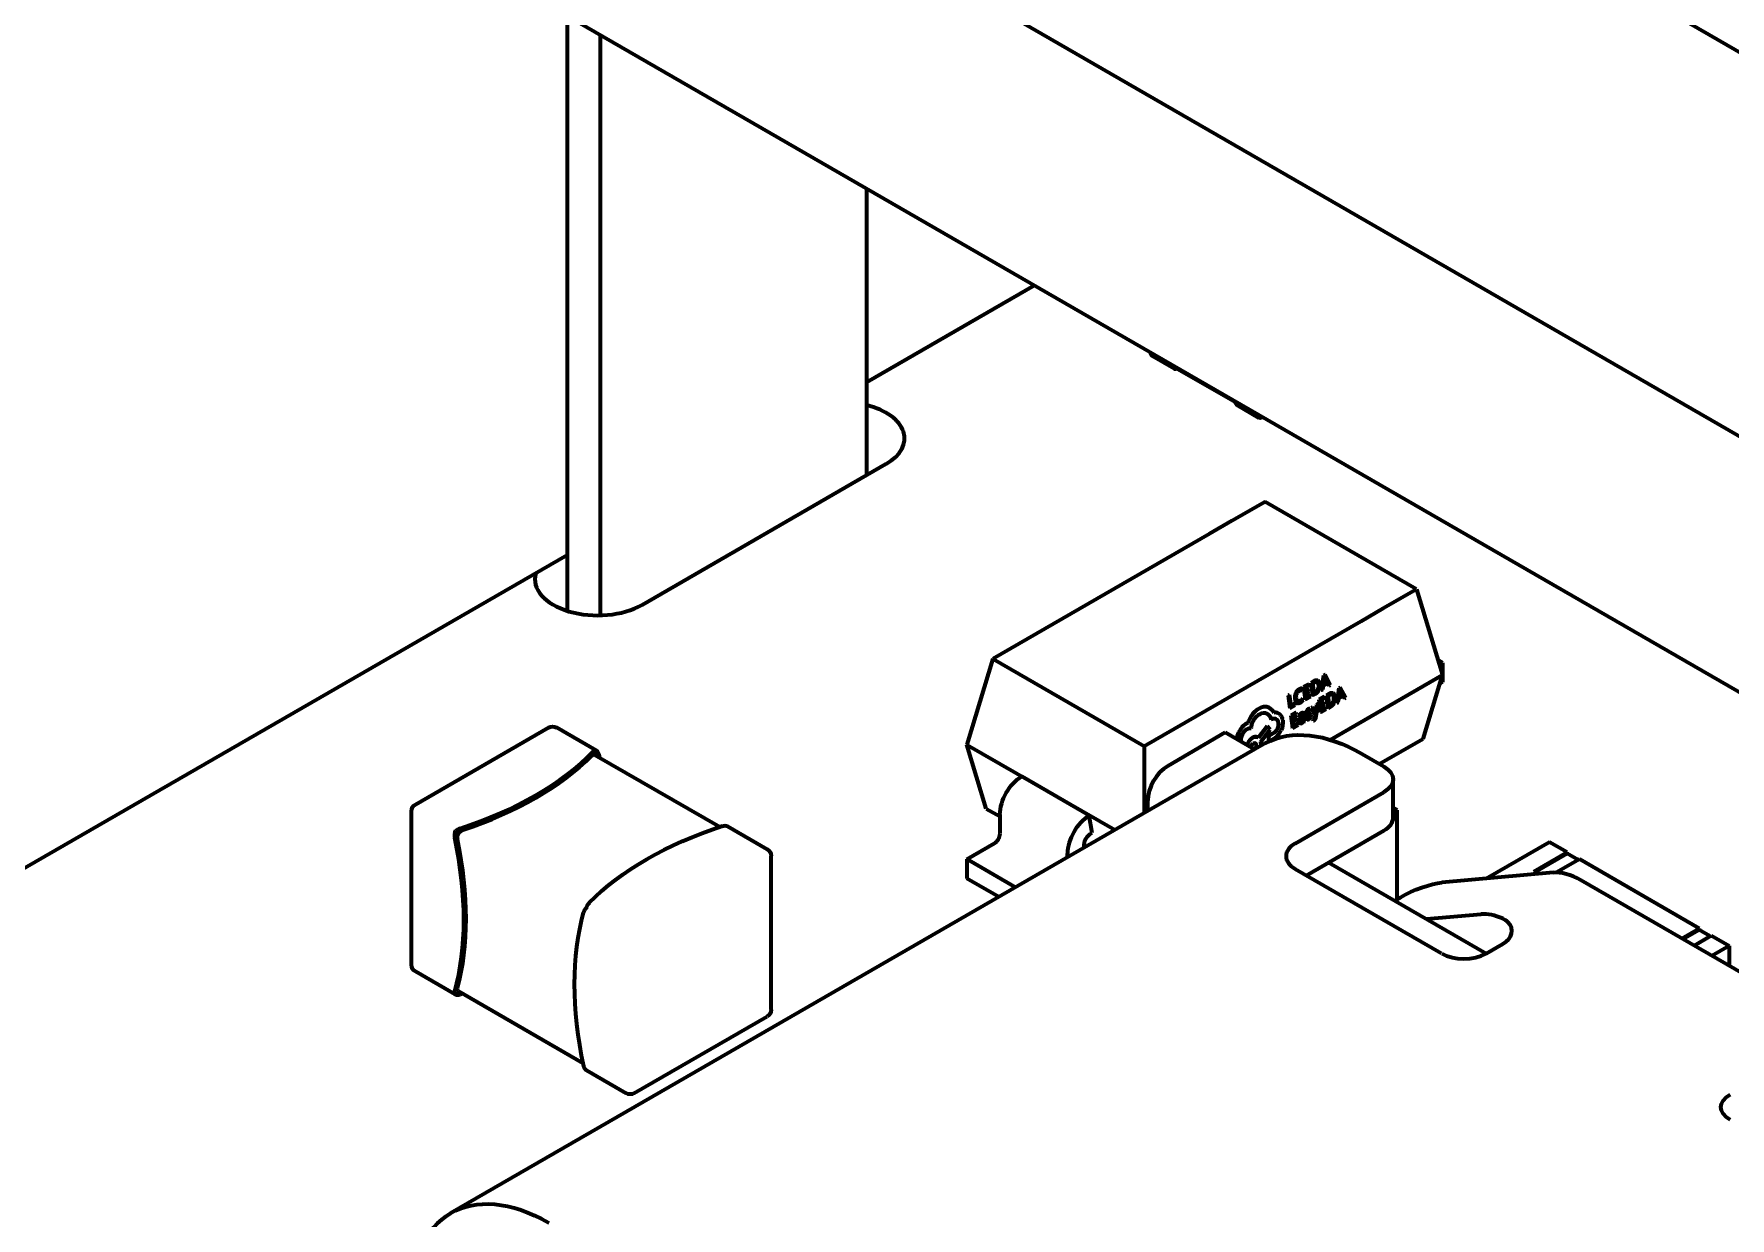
# Model space of a CAD drawing. Header units: millimetres. Extents: x 0 to 1189, y 0 to 841.
# Drawn here: x 621.76 to 632.57, y 234.41 to 241.97 of the extents above; entities that cross this region are included whole.
import ezdxf

# ---------------------------------------------------------------- set-up
doc = ezdxf.new("R2010")
doc.units = ezdxf.units.MM
doc.header["$LTSCALE"] = 0.75
doc.layers.add('Visible', color=7, linetype='Continuous', lineweight=70)

msp = doc.modelspace()

# ---------------------------------------------------------------- linework, layer by layer
at = {"layer": 'Visible', "extrusion": (0, 0.816497, 0.57735)}
for p, q in [((595.855, 260.63), (645.353, 232.052)), ((645.353, 230.419), (595.855, 258.997)), ((637.751, 238.891), (629.973, 243.381)), ((625.155, 242.08), (625.155, 238.285)), ((625.367, 241.958), (625.367, 238.256)), ((627.064, 240.978), (627.064, 239.15)), ((628.135, 240.36), (627.064, 239.742)), ((628.876, 239.927), (628.876, 239.932)), ((629.028, 239.828), (628.886, 239.909)), ((629.025, 239.83), (629.026, 239.829)), ((629.031, 239.832), (629.026, 239.829)), ((629.028, 239.828), (629.031, 239.832)), ((629.031, 239.826), (629.03, 239.827)), ((629.031, 239.832), (629.034, 239.836)), ((629.031, 239.832), (629.031, 239.826)), ((629.034, 239.836), (629.416, 239.615)), ((629.421, 239.601), (629.422, 239.601)), ((629.424, 239.599), (629.565, 239.517)), ((629.585, 239.517), (629.59, 239.52)), ((625.633, 238.324), (627.188, 239.222)), ((629.605, 238.98), (629.393, 238.858)), ((630.569, 238.423), (629.605, 238.98)), ((629.393, 238.858), (629.251, 238.776)), ((629.251, 238.776), (627.87, 237.978)), ((625.155, 238.64), (618.261, 234.66)), ((630.357, 238.301), (630.569, 238.423)), ((630.569, 238.423), (630.736, 237.876)), ((630.216, 238.219), (630.357, 238.301)), ((628.834, 237.422), (630.216, 238.219)), ((627.87, 237.978), (627.703, 237.431)), ((627.87, 237.978), (628.834, 237.422)), ((629.977, 237.872), (629.963, 237.778)), ((629.978, 237.872), (629.964, 237.778)), ((629.986, 237.877), (629.977, 237.872)), ((629.978, 237.872), (629.977, 237.872)), ((629.987, 237.877), (629.978, 237.872)), ((629.987, 237.877), (629.986, 237.877)), ((630.022, 237.811), (629.987, 237.877)), ((630.019, 237.462), (630.736, 237.876)), ((630.612, 237.468), (630.736, 237.876)), ((630.736, 237.954), (630.708, 237.971)), ((630.736, 237.954), (630.716, 237.942)), ((630.736, 237.954), (630.736, 237.831)), ((629.838, 237.79), (629.837, 237.79)), ((629.839, 237.779), (629.838, 237.79)), ((629.883, 237.818), (629.85, 237.8)), ((629.884, 237.818), (629.85, 237.799)), ((629.85, 237.8), (629.86, 237.72)), ((629.85, 237.799), (629.85, 237.8)), ((629.85, 237.799), (629.861, 237.72)), ((629.86, 237.795), (629.885, 237.809)), ((629.863, 237.769), (629.86, 237.795)), ((629.886, 237.783), (629.863, 237.77)), ((629.886, 237.782), (629.863, 237.769)), ((629.865, 237.76), (629.888, 237.773)), ((629.868, 237.733), (629.865, 237.76)), ((629.884, 237.818), (629.883, 237.818)), ((629.885, 237.809), (629.884, 237.818)), ((629.886, 237.782), (629.886, 237.783)), ((629.888, 237.773), (629.886, 237.782)), ((629.915, 237.837), (629.897, 237.826)), ((629.916, 237.836), (629.897, 237.826)), ((629.897, 237.826), (629.907, 237.746)), ((629.897, 237.826), (629.908, 237.746)), ((629.897, 237.826), (629.897, 237.826)), ((629.916, 237.827), (629.907, 237.821)), ((629.907, 237.821), (629.915, 237.76)), ((629.915, 237.761), (629.924, 237.766)), ((629.915, 237.76), (629.924, 237.765)), ((629.936, 237.83), (629.935, 237.83)), ((629.964, 237.778), (629.963, 237.778)), ((629.964, 237.778), (629.973, 237.783)), ((629.973, 237.783), (629.976, 237.808)), ((629.976, 237.808), (630.003, 237.824)), ((629.983, 237.858), (629.978, 237.819)), ((629.978, 237.82), (629.999, 237.832)), ((629.978, 237.819), (629.999, 237.831)), ((629.983, 237.864), (629.983, 237.864)), ((629.999, 237.831), (629.985, 237.859)), ((629.999, 237.832), (629.985, 237.859)), ((629.999, 237.831), (629.999, 237.832)), ((630.003, 237.824), (630.013, 237.806)), ((630.003, 237.823), (630.012, 237.806)), ((630.013, 237.806), (630.012, 237.806)), ((630.013, 237.806), (630.022, 237.811)), ((630.075, 237.791), (630.061, 237.697)), ((630.075, 237.791), (630.062, 237.697)), ((630.084, 237.796), (630.075, 237.791)), ((630.084, 237.796), (630.075, 237.791)), ((630.075, 237.791), (630.075, 237.791)), ((630.081, 237.777), (630.075, 237.738)), ((630.081, 237.783), (630.081, 237.783)), ((630.096, 237.751), (630.082, 237.778)), ((630.097, 237.75), (630.083, 237.778)), ((630.12, 237.73), (630.084, 237.796)), ((630.084, 237.796), (630.084, 237.796)), ((630.736, 237.831), (630.72, 237.822)), ((629.627, 237.668), (629.627, 237.668)), ((629.76, 237.749), (629.752, 237.744)), ((629.752, 237.744), (629.763, 237.664)), ((629.753, 237.744), (629.752, 237.744)), ((629.761, 237.749), (629.753, 237.744)), ((629.753, 237.744), (629.763, 237.664)), ((629.761, 237.749), (629.76, 237.749)), ((629.771, 237.678), (629.761, 237.749)), ((629.763, 237.664), (629.797, 237.683)), ((629.763, 237.664), (629.763, 237.664)), ((629.795, 237.693), (629.77, 237.678)), ((629.796, 237.692), (629.771, 237.678)), ((629.796, 237.692), (629.795, 237.693)), ((629.797, 237.683), (629.796, 237.692)), ((629.81, 237.697), (629.81, 237.698)), ((629.846, 237.725), (629.846, 237.726)), ((629.848, 237.716), (629.846, 237.725)), ((629.861, 237.72), (629.86, 237.72)), ((629.861, 237.72), (629.896, 237.739)), ((629.894, 237.749), (629.868, 237.734)), ((629.895, 237.748), (629.868, 237.733)), ((629.892, 237.661), (629.891, 237.661)), ((629.893, 237.651), (629.892, 237.661)), ((629.895, 237.748), (629.894, 237.749)), ((629.896, 237.739), (629.895, 237.748)), ((629.907, 237.671), (629.898, 237.666)), ((629.907, 237.671), (629.898, 237.666)), ((629.898, 237.666), (629.923, 237.619)), ((629.898, 237.666), (629.898, 237.666)), ((629.898, 237.666), (629.924, 237.619)), ((629.908, 237.746), (629.907, 237.746)), ((629.907, 237.671), (629.907, 237.671)), ((629.925, 237.635), (629.907, 237.671)), ((629.908, 237.746), (629.926, 237.756)), ((629.933, 237.686), (629.927, 237.636)), ((629.934, 237.686), (629.927, 237.636)), ((629.93, 237.613), (629.942, 237.691)), ((629.942, 237.691), (629.933, 237.686)), ((629.934, 237.686), (629.933, 237.686)), ((629.942, 237.691), (629.934, 237.686)), ((629.942, 237.691), (629.942, 237.691)), ((629.981, 237.738), (629.947, 237.719)), ((629.947, 237.719), (629.958, 237.639)), ((629.948, 237.719), (629.947, 237.719)), ((629.981, 237.737), (629.948, 237.719)), ((629.948, 237.719), (629.959, 237.639)), ((629.958, 237.714), (629.982, 237.728)), ((629.961, 237.688), (629.958, 237.714)), ((629.959, 237.639), (629.993, 237.658)), ((629.983, 237.702), (629.961, 237.689)), ((629.984, 237.702), (629.961, 237.688)), ((629.962, 237.679), (629.985, 237.692)), ((629.966, 237.652), (629.962, 237.679)), ((629.991, 237.668), (629.966, 237.653)), ((629.992, 237.667), (629.966, 237.652)), ((629.981, 237.737), (629.981, 237.738)), ((629.982, 237.728), (629.981, 237.737)), ((629.984, 237.702), (629.983, 237.702)), ((629.985, 237.692), (629.984, 237.702)), ((629.992, 237.667), (629.991, 237.668)), ((629.993, 237.658), (629.992, 237.667)), ((630.013, 237.756), (629.994, 237.745)), ((629.994, 237.745), (630.005, 237.666)), ((629.995, 237.745), (629.994, 237.745)), ((630.013, 237.756), (629.995, 237.745)), ((629.995, 237.745), (630.006, 237.665)), ((630.014, 237.746), (630.004, 237.741)), ((630.004, 237.741), (630.013, 237.679)), ((630.006, 237.665), (630.005, 237.666)), ((630.006, 237.665), (630.023, 237.675)), ((630.013, 237.68), (630.021, 237.685)), ((630.013, 237.679), (630.022, 237.684)), ((630.034, 237.749), (630.033, 237.749)), ((630.062, 237.697), (630.061, 237.697)), ((630.062, 237.697), (630.071, 237.702)), ((630.071, 237.702), (630.074, 237.728)), ((630.074, 237.728), (630.101, 237.743)), ((630.075, 237.738), (630.097, 237.75)), ((630.076, 237.739), (630.096, 237.751)), ((630.097, 237.75), (630.096, 237.751)), ((630.1, 237.743), (630.11, 237.725)), ((630.101, 237.743), (630.11, 237.725)), ((630.11, 237.725), (630.12, 237.73)), ((630.11, 237.725), (630.11, 237.725)), ((629.496, 237.57), (629.495, 237.571)), ((629.617, 237.549), (629.561, 237.475)), ((629.618, 237.549), (629.562, 237.475)), ((629.618, 237.549), (629.617, 237.549)), ((629.636, 237.527), (629.618, 237.549)), ((629.643, 237.592), (629.647, 237.594)), ((629.643, 237.592), (629.643, 237.592)), ((629.684, 237.634), (629.685, 237.633)), ((629.802, 237.636), (629.769, 237.618)), ((629.769, 237.618), (629.78, 237.538)), ((629.77, 237.617), (629.769, 237.618)), ((629.803, 237.636), (629.77, 237.617)), ((629.77, 237.617), (629.78, 237.537)), ((629.779, 237.613), (629.804, 237.627)), ((629.783, 237.587), (629.779, 237.613)), ((629.78, 237.537), (629.815, 237.557)), ((629.805, 237.601), (629.783, 237.588)), ((629.806, 237.6), (629.783, 237.587)), ((629.784, 237.578), (629.807, 237.591)), ((629.788, 237.551), (629.784, 237.578)), ((629.813, 237.566), (629.787, 237.552)), ((629.814, 237.566), (629.788, 237.551)), ((629.803, 237.636), (629.802, 237.636)), ((629.804, 237.627), (629.803, 237.636)), ((629.806, 237.6), (629.805, 237.601)), ((629.807, 237.591), (629.806, 237.6)), ((629.814, 237.566), (629.813, 237.566)), ((629.815, 237.557), (629.814, 237.566)), ((629.819, 237.617), (629.821, 237.608)), ((629.82, 237.617), (629.819, 237.617)), ((629.82, 237.617), (629.821, 237.607)), ((629.821, 237.607), (629.821, 237.608)), ((629.826, 237.567), (629.826, 237.567)), ((629.846, 237.614), (629.833, 237.604)), ((629.847, 237.614), (629.834, 237.604)), ((629.848, 237.606), (629.837, 237.599)), ((629.846, 237.634), (629.847, 237.634)), ((629.847, 237.614), (629.846, 237.614)), ((629.848, 237.601), (629.847, 237.606)), ((629.849, 237.601), (629.848, 237.606)), ((629.85, 237.587), (629.851, 237.587)), ((629.85, 237.586), (629.851, 237.578)), ((629.851, 237.587), (629.852, 237.578)), ((629.852, 237.578), (629.851, 237.578)), ((629.852, 237.578), (629.86, 237.582)), ((629.86, 237.582), (629.855, 237.619)), ((629.868, 237.601), (629.87, 237.591)), ((629.869, 237.601), (629.868, 237.601)), ((629.869, 237.601), (629.87, 237.591)), ((629.871, 237.621), (629.87, 237.622)), ((629.87, 237.591), (629.87, 237.591)), ((629.893, 237.631), (629.894, 237.631)), ((629.909, 237.593), (629.91, 237.584)), ((629.91, 237.592), (629.909, 237.593)), ((629.91, 237.592), (629.911, 237.584)), ((629.911, 237.584), (629.91, 237.584)), ((629.923, 237.619), (629.921, 237.607)), ((629.924, 237.619), (629.922, 237.607)), ((629.924, 237.619), (629.923, 237.619)), ((629.927, 237.631), (629.925, 237.635)), ((629.927, 237.636), (629.927, 237.636)), ((629.927, 237.631), (629.927, 237.631)), ((629.927, 237.631), (629.927, 237.631)), ((629.959, 237.639), (629.958, 237.639)), ((624.189, 237.05), (625.037, 237.54)), ((629.595, 237.434), (624.413, 234.442)), ((625.34, 237.394), (625.087, 237.54)), ((629.351, 237.508), (628.984, 237.295)), ((629.537, 237.401), (629.351, 237.508)), ((629.554, 237.479), (629.555, 237.478)), ((629.577, 237.449), (629.636, 237.527)), ((629.578, 237.443), (629.577, 237.449)), ((629.634, 237.458), (629.633, 237.458)), ((629.661, 237.507), (629.64, 237.496)), ((629.662, 237.507), (629.641, 237.495)), ((629.642, 237.459), (629.669, 237.474)), ((629.662, 237.507), (629.661, 237.507)), ((629.78, 237.537), (629.78, 237.538)), ((630.334, 237.308), (630.612, 237.468)), ((625.33, 237.367), (626.128, 236.907)), ((625.338, 237.395), (625.335, 237.396)), ((625.338, 237.387), (625.338, 237.395)), ((625.34, 237.394), (625.338, 237.387)), ((625.338, 237.387), (625.345, 237.391)), ((625.343, 237.392), (625.345, 237.391)), ((627.703, 237.431), (628.646, 236.887)), ((627.827, 237.023), (627.703, 237.431)), ((628.834, 237.422), (628.834, 236.995)), ((630.221, 237.373), (630.362, 237.291)), ((628.484, 236.98), (628.053, 237.229)), ((629.797, 236.801), (630.362, 237.128)), ((630.421, 236.965), (630.421, 237.21)), ((624.164, 236.027), (624.164, 237.007)), ((627.827, 237.023), (627.915, 236.973)), ((628.856, 237.075), (628.856, 237.008)), ((630.447, 237.014), (630.421, 237.029)), ((630.421, 236.998), (630.447, 237.014)), ((630.447, 236.446), (630.447, 237.014)), ((626.175, 236.912), (626.173, 236.913)), ((626.178, 236.911), (626.431, 236.764)), ((627.915, 236.864), (627.915, 236.986)), ((628.503, 236.869), (628.484, 236.98)), ((624.44, 236.868), (624.437, 236.87)), ((624.447, 236.872), (624.44, 236.868)), ((624.442, 236.875), (624.447, 236.872)), ((624.445, 236.882), (624.447, 236.881)), ((624.447, 236.872), (624.447, 236.881)), ((624.46, 236.865), (624.447, 236.872)), ((627.703, 236.701), (627.88, 236.803)), ((628.452, 236.774), (628.452, 236.799)), ((628.488, 236.86), (628.503, 236.869)), ((629.867, 236.597), (630.362, 236.883)), ((631.417, 236.81), (631.012, 236.576)), ((631.53, 236.745), (631.417, 236.81)), ((626.456, 235.741), (626.456, 236.721)), ((628.014, 236.521), (627.703, 236.701)), ((627.703, 236.701), (627.703, 236.578)), ((628.346, 236.713), (628.346, 236.737)), ((630.009, 236.679), (631.013, 236.099)), ((631.318, 236.622), (631.53, 236.745)), ((631.325, 236.618), (631.53, 236.736)), ((631.608, 236.7), (631.461, 236.615)), ((631.53, 236.736), (631.53, 236.745)), ((631.6, 236.696), (631.53, 236.736)), ((632.371, 236.259), (631.608, 236.7)), ((627.908, 236.46), (627.703, 236.578)), ((630.73, 236.099), (629.797, 236.638)), ((631.44, 236.615), (630.732, 236.551)), ((631.345, 236.606), (631.318, 236.622)), ((633.379, 235.549), (631.617, 236.567)), ((625.278, 236.388), (625.275, 236.386)), ((625.277, 236.385), (625.275, 236.386)), ((625.282, 236.398), (625.284, 236.397)), ((625.282, 236.395), (625.282, 236.398)), ((630.429, 236.436), (630.469, 236.459)), ((630.98, 236.349), (630.634, 236.318)), ((632.261, 236.195), (632.371, 236.259)), ((632.268, 236.191), (632.371, 236.251)), ((632.371, 236.259), (632.371, 236.251)), ((632.442, 236.21), (632.371, 236.251)), ((631.013, 236.099), (631.119, 236.16)), ((632.339, 236.15), (632.449, 236.214)), ((632.449, 236.214), (632.562, 236.149)), ((632.562, 236.149), (632.452, 236.085)), ((632.562, 236.149), (632.562, 236.021)), ((624.442, 235.838), (624.189, 235.984)), ((624.437, 235.841), (624.44, 235.84)), ((624.447, 235.844), (624.44, 235.84)), ((624.442, 235.838), (624.447, 235.844)), ((624.447, 235.836), (624.445, 235.837)), ((624.447, 235.844), (624.447, 235.836)), ((624.46, 235.86), (625.258, 235.399)), ((625.582, 235.208), (626.431, 235.698)), ((625.275, 235.357), (625.277, 235.356)), ((625.279, 235.354), (625.532, 235.208))]:
    msp.add_line(p, q, dxfattribs=at)
at = {"layer": 'Visible', "extrusion": (-2e-16, 0, -1)}
for centre, radius, start, end in [((-628.896, 239.927), 0.02, 300, 0), ((-625.062, 237.497), 0.05, 60, 120), ((-625.557, 235.251), 0.05, 240, 300)]:
    msp.add_arc(centre, radius, start, end, dxfattribs=at)
at = {"layer": 'Visible', "extrusion": (-2e-16, 1e-16, -1)}
msp.add_arc((-629.575, 239.535), 0.02, 240, 300, dxfattribs=at)
at = {"layer": 'Visible'}
for centre, radius, start, end in [((629.669, 237.593), 0.0431, 69.5915, 99.7812), ((624.497, 236.83), 0.0716, 108.8342, 134.7558), ((624.509, 236.85), 0.0715, 165.2394, 191.1707), ((624.527, 236.839), 0.0718, 159.2136, 190.7131), ((624.516, 236.819), 0.0718, 109.2869, 140.7864)]:
    msp.add_arc(centre, radius, start, end, dxfattribs=at)
at = {"layer": 'Visible', "extrusion": (-1e-16, 2e-16, -1)}
for centre, radius, start, end in [((-629.595, 237.573), 0.123, 173.5572, 203.8072), ((-626.406, 236.721), 0.05, 120, 180)]:
    msp.add_arc(centre, radius, start, end, dxfattribs=at)
at = {"layer": 'Visible', "extrusion": (-1e-16, 1e-16, -1)}
for centre, start, end in [((-624.214, 237.007), 0, 60), ((-626.406, 235.741), 180, 240)]:
    msp.add_arc(centre, 0.05, start, end, dxfattribs=at)
at = {"layer": 'Visible', "extrusion": (-1e-16, 0, -1)}
msp.add_arc((-624.214, 236.027), 0.05, 300, 0, dxfattribs=at)
at = {"layer": 'Visible', "extrusion": (-2e-16, 0, -1)}
msp.add_ellipse((629.04, 239.844), major_axis=(0.0125, 0.0157), ratio=0.42215, start_param=3.339762, end_param=3.864823, dxfattribs=at)
at = {"layer": 'Visible', "extrusion": (-3e-16, 0, -1)}
msp.add_ellipse((629.039, 239.843), major_axis=(0.0141, 0.0136), ratio=0.708916, start_param=2.941278, end_param=3.208157, dxfattribs=at)
at = {"layer": 'Visible'}
for centre, major_axis, ratio, start_param, end_param in [((628.338, 240.421), (-0.5, 0.866), 0.57735, 3.694913, 3.707722), ((628.345, 240.425), (-0.5, 0.866), 0.57735, 3.677077, 3.684625), ((628.345, 240.425), (-0.5, 0.866), 0.57735, 3.694913, 3.697465), ((626.906, 239.385), (-0.4, 0), 0.57735, 2.356194, 4.303744), ((625.35, 238.487), (-0.4, 0), 0.57735, -0.163247, 2.356194), ((629.512, 237.193), (0.332, 0.596), 0.12621, 0.074779, 0.204867), ((629.512, 237.193), (0.332, 0.596), 0.12621, 0.074779, 0.204867), ((627.521, 230.893), (2.414, 6.937), 0.044256, -0.00339, 0.050474), ((627.498, 239.733), (-2.439, 1.957), 0.114718, 3.096045, 3.169261), ((627.498, 239.733), (-2.439, 1.957), 0.114718, 3.096045, 3.169261), ((625.5, 242.738), (-4.436, 4.975), 0.091162, 3.122004, 3.178684), ((628.831, 235.728), (1.106, 2.102), 0.070742, -0.099286, 0.005158), ((628.831, 235.727), (1.106, 2.102), 0.070742, -0.099286, 0.005158), ((627.59, 238.647), (-2.354, 0.859), 0.131611, 3.129298, 3.210559), ((627.59, 238.648), (-2.354, 0.859), 0.131611, 3.129298, 3.210559), ((621.967, 239.153), (-7.988, 1.355), 0.085244, 3.116344, 3.168087), ((629.604, 237.472), (0.008, 0.201), 0.6401, 0.379622, 0.859604), ((629.605, 237.472), (0.008, 0.201), 0.6401, 0.379622, 0.859604), ((629.584, 237.538), (0.037, 0.132), 0.681641, -0.05886, 0.606326), ((629.585, 237.538), (0.037, 0.132), 0.681641, -0.096443, 0.606326), ((629.578, 237.567), (0.0569, 0.0969), 0.764589, -0.449469, 0.055594), ((632.262, 241.675), (2.455, 3.976), 0.064014, 3.06364, 3.140687), ((632.262, 241.675), (2.455, 3.976), 0.064014, 3.06364, 3.140687), ((627.618, 230.813), (2.414, 6.937), 0.044256, -0.00339, 0.050474), ((627.595, 239.652), (-2.439, 1.957), 0.114718, 3.096045, 3.169261), ((627.596, 239.652), (-2.439, 1.957), 0.114718, 3.096045, 3.169261), ((625.597, 242.657), (-4.436, 4.975), 0.091162, 3.122004, 3.178684), ((628.928, 235.647), (1.106, 2.102), 0.070742, -0.099286, 0.005158), ((628.929, 235.647), (1.106, 2.102), 0.070742, -0.099286, 0.005158), ((627.687, 238.567), (-2.354, 0.859), 0.131611, 3.129298, 3.210559), ((627.688, 238.566), (-2.354, 0.859), 0.131611, 3.129298, 3.210559), ((622.064, 239.073), (-7.988, 1.355), 0.085244, 3.116344, 3.168087), ((629.502, 237.462), (0.03, 0.111), 0.679601, 0.593446, 1.328037), ((629.503, 237.462), (0.03, 0.111), 0.679601, 0.593446, 1.328037), ((630.711, 240.096), (0.884, 2.529), 0.05465, 3.135065, 3.204055), ((630.71, 240.096), (0.884, 2.529), 0.05465, 3.135065, 3.142957), ((630.008, 237.525), (-0.178, 0.064), 0.268912, -0.025562, 0.138612), ((629.971, 237.977), (0.139, 0.4), 0.105613, 3.130416, 3.147053), ((629.971, 237.976), (0.139, 0.4), 0.105613, 3.130416, 3.261389), ((629.971, 237.977), (0.139, 0.4), 0.105613, 3.147427, 3.261389), ((629.639, 237.871), (-0.2, 0.293), 0.218639, 3.123329, 3.280497), ((629.007, 238.648), (-0.834, 1.078), 0.130988, 3.122893, 3.24169), ((629.64, 237.871), (-0.2, 0.293), 0.218639, 3.123329, 3.280497), ((630.053, 237.886), (0.185, 0.263), 0.153238, 2.976801, 3.125553), ((630.054, 237.886), (0.185, 0.263), 0.153238, 2.976801, 3.125553), ((630.12, 237.759), (0.253, 0.135), 0.116055, 3.184944, 3.243593), ((630.121, 237.759), (0.253, 0.135), 0.116055, 3.184944, 3.392878), ((630.496, 239.758), (0.629, 2.167), 0.080108, 3.160729, 3.223733), ((629.429, 237.948), (-0.465, 0.344), 0.237924, 3.036418, 3.1628), ((629.766, 237.551), (0.131, 0.078), 0.172644, 0.138071, 0.35563), ((629.766, 237.551), (0.131, 0.078), 0.172644, 0.078073, 0.35563), ((629.272, 236.773), (0.624, 0.856), 0.083818, -0.08746, 0.00109), ((629.356, 237.657), (-0.543, 0.039), 0.197582, 3.038732, 3.182814), ((629.928, 237.611), (0.0208, 0.0266), 0.313743, 3.484524, 3.793135), ((629.495, 237.473), (0.0345, 0.0971), 0.667614, 1.434702, 1.870772), ((629.496, 237.473), (0.0345, 0.0971), 0.667614, 1.434702, 1.872091), ((629.53, 237.417), (0.0243, 0.0617), 0.648765, 0.01148, 0.678112), ((629.531, 237.416), (0.0243, 0.0617), 0.648765, -0.169696, 0.678112), ((629.646, 237.565), (0.023, 0.101), 0.687498, 3.779095, 4.450365), ((623.374, 238.022), (-2.237, 0), 0.57735, 2.084659, 2.62773), ((623.374, 238.006), (-2.237, 0), 0.57735, 2.093927, 2.618462), ((623.374, 238.006), (-2.237, 0), 0.57735, 2.641679, 2.646341), ((628.984, 237.148), (0.09, 0.156), 0.57735, 0.785398, 2.356194), ((630.221, 236.965), (0.2, 0), 0.57735, -0.785398, 0), ((623.374, 238.006), (-2.237, 0), 0.57735, 2.066049, 2.070711), ((622.915, 237.226), (-1.119, 1.937), 0.57735, 3.655455, 4.198527), ((622.929, 237.234), (-1.119, 1.937), 0.57735, 4.212475, 4.217137), ((622.929, 237.234), (-1.119, 1.937), 0.57735, 3.664723, 4.189258), ((627.88, 236.843), (0.025, 0.0433), 0.57735, 3.926991, 5.497787), ((629.938, 236.72), (0.2, 0), 0.57735, 2.356194, 3.926991), ((631.617, 236.159), (-0.25, 0.433), 0.57735, -0.785398, -0.261799), ((631.157, 235.894), (-0.25, 0.433), 0.57735, -0.678012, -0.261799), ((630.978, 236.242), (-0.2, 0), 0.57735, 2.356194, 3.655727), ((630.872, 236.181), (0.2, 0), 0.57735, 3.926991, 5.497787), ((622.929, 237.234), (-1.119, 1.937), 0.57735, 3.636845, 3.641507), ((623.374, 237.492), (1.582, 2.74), 0.577356, 4.4269, 4.433716)]:
    msp.add_ellipse(centre, major_axis=major_axis, ratio=ratio, start_param=start_param, end_param=end_param, dxfattribs=at)
at = {"layer": 'Visible', "extrusion": (-1e-16, -2e-16, -1)}
for centre, major_axis, ratio, start_param, end_param in [((629.04, 239.843), (0.0125, 0.015), 0.429031, 2.801042, 3.067424), ((630.221, 236.352), (-0.625, 1.083), 0.57735, 0.018404, 0.785398)]:
    msp.add_ellipse(centre, major_axis=major_axis, ratio=ratio, start_param=start_param, end_param=end_param, dxfattribs=at)
at = {"layer": 'Visible', "extrusion": (-2e-16, -1e-16, -1)}
for centre, major_axis, ratio, start_param, end_param in [((629.04, 239.844), (0.0142, 0.0144), 0.702703, 2.173684, 2.69873), ((630.105, 239.4), (-0.5, 0.866), 0.57735, -1.017476, -1.004667), ((629.431, 239.617), (0.0067, 0.0183), 0.429783, 3.215991, 3.48287), ((630.567, 240.595), (0.751, 2.886), 0.065968, 3.077605, 3.146551), ((629.924, 237.64), (0.0505, 0.0032), 0.422732, 3.111877, 3.43528), ((630.351, 237.789), (0.476, 0.156), 0.045428, 2.956902, 3.09315), ((625.323, 237.349), (0.0086, 0.0485), 0.722705, 0.11131, 0.256371), ((630.221, 237.21), (0.2, 0), 0.57735, -0.785398, 0.785398), ((626.785, 234.991), (-1.119, 1.937), 0.57735, -1.056934, -0.513862), ((625.296, 236.382), (0.0158, 0.0472), 0.391895, 4.64769, 4.792751), ((624.472, 235.875), (0.0376, 0.0316), 0.723346, 2.884694, 3.029889), ((632.71, 235.119), (-0.2, 0), 0.57735, -0.785398, 0.785398)]:
    msp.add_ellipse(centre, major_axis=major_axis, ratio=ratio, start_param=start_param, end_param=end_param, dxfattribs=at)
at = {"layer": 'Visible', "extrusion": (-1e-16, -3e-16, -1)}
for centre, major_axis, ratio, start_param, end_param in [((628.514, 240.319), (-1, 0), 0.57735, 4.153053, 4.159068), ((626.841, 238.278), (-3.05, 0.665), 0.056343, 3.121159, 3.204335), ((627.245, 235.788), (-2.237, 0), 0.57735, 0.513862, 1.056934)]:
    msp.add_ellipse(centre, major_axis=major_axis, ratio=ratio, start_param=start_param, end_param=end_param, dxfattribs=at)
at = {"layer": 'Visible', "extrusion": (-2e-16, -2e-16, -1)}
msp.add_ellipse((629.432, 239.617), major_axis=(0.0054, 0.0195), ratio=0.702672, start_param=3.584049, end_param=4.108915, dxfattribs=at)
at = {"layer": 'Visible', "extrusion": (1e-16, -4e-16, -1)}
for centre, major_axis, ratio, start_param, end_param in [((630.567, 240.594), (0.751, 2.886), 0.065968, 3.077605, 3.163314), ((626.147, 236.873), (0.0319, 0.0366), 0.402574, -0.223687, -0.078626)]:
    msp.add_ellipse(centre, major_axis=major_axis, ratio=ratio, start_param=start_param, end_param=end_param, dxfattribs=at)
at = {"layer": 'Visible', "extrusion": (-1e-16, -5e-16, -1)}
msp.add_ellipse((629.408, 238.255), major_axis=(-0.427, 0.54), ratio=0.259338, start_param=3.060254, end_param=3.181505, dxfattribs=at)
at = {"layer": 'Visible', "extrusion": (-4e-16, -2e-16, -1)}
msp.add_ellipse((629.409, 238.255), major_axis=(-0.427, 0.54), ratio=0.259338, start_param=3.060254, end_param=3.181505, dxfattribs=at)
at = {"layer": 'Visible', "extrusion": (0, -2e-16, -1)}
for centre, major_axis, ratio, start_param, end_param in [((627.737, 232.175), (2.105, 5.449), 0.027631, -0.033766, 0.050287), ((629.789, 237.584), (0.101, 0.035), 0.107482, -0.420121, -0.12095), ((623.834, 237.757), (-1.119, 1.937), 0.57735, 2.084659, 2.093598), ((624.473, 236.857), (0.0382, 0.0333), 0.688111, 4.335524, 4.479624), ((624.472, 236.858), (0.0099, 0.0493), 0.68381, -1.345099, -1.199904)]:
    msp.add_ellipse(centre, major_axis=major_axis, ratio=ratio, start_param=start_param, end_param=end_param, dxfattribs=at)
at = {"layer": 'Visible', "extrusion": (-1e-16, -1e-16, -1)}
for centre, major_axis, ratio, start_param, end_param in [((627.736, 232.175), (2.105, 5.449), 0.027631, 0.001998, 0.050287), ((623.374, 236.961), (2.237, 0), 0.57735, 1.047994, 1.056934)]:
    msp.add_ellipse(centre, major_axis=major_axis, ratio=ratio, start_param=start_param, end_param=end_param, dxfattribs=at)
at = {"layer": 'Visible', "extrusion": (1e-16, -3e-16, -1)}
for centre, major_axis, ratio, start_param, end_param in [((630.35, 237.789), (0.476, 0.156), 0.045428, 2.956902, 3.074796), ((625.296, 235.4), (0.0157, 0.0459), 0.402929, 3.220339, 3.365533)]:
    msp.add_ellipse(centre, major_axis=major_axis, ratio=ratio, start_param=start_param, end_param=end_param, dxfattribs=at)
at = {"layer": 'Visible', "extrusion": (-3e-16, -2e-16, -1)}
for centre, major_axis, ratio, start_param, end_param in [((626.841, 238.277), (-3.05, 0.665), 0.056343, 3.121159, 3.204335), ((628.488, 236.819), (0.025, 0.0433), 0.57735, 3.926991, 5.497787)]:
    msp.add_ellipse(centre, major_axis=major_axis, ratio=ratio, start_param=start_param, end_param=end_param, dxfattribs=at)
at = {"layer": 'Visible', "extrusion": (0, -1e-16, -1)}
for centre, major_axis, ratio, start_param, end_param in [((629.503, 237.508), (0.0295, 0.0191), 0.760041, -1.495847, -0.701928), ((625.323, 237.349), (0.0157, 0.0459), 0.402929, 0.078746, 0.223941)]:
    msp.add_ellipse(centre, major_axis=major_axis, ratio=ratio, start_param=start_param, end_param=end_param, dxfattribs=at)
at = {"layer": 'Visible', "extrusion": (-2e-16, -3e-16, -1)}
for centre, major_axis, ratio, start_param, end_param in [((623.374, 237.492), (1.582, 2.74), 0.577348, 1.285314, 1.29213), ((628.056, 237.068), (0.1, 0.173), 0.57735, 3.926991, 5.472839), ((628.488, 236.819), (0.1, 0.173), 0.57735, 3.926991, 5.472839)]:
    msp.add_ellipse(centre, major_axis=major_axis, ratio=ratio, start_param=start_param, end_param=end_param, dxfattribs=at)
at = {"layer": 'Visible', "extrusion": (-1e-16, -4e-16, -1)}
for centre, major_axis, ratio, start_param, end_param in [((630.591, 236.47), (0.186, 0.072), 0.211325, 4.080475, 5.651271), ((624.472, 235.875), (0.0319, 0.0366), 0.402929, 2.917652, 3.062847)]:
    msp.add_ellipse(centre, major_axis=major_axis, ratio=ratio, start_param=start_param, end_param=end_param, dxfattribs=at)
at = {"layer": 'Visible', "extrusion": (2e-16, -5e-16, -1)}
msp.add_ellipse((625.296, 236.382), major_axis=(0.033, 0.0372), ratio=0.391555, start_param=4.631917, end_param=4.777112, dxfattribs=at)
at = {"layer": 'Visible', "extrusion": (0, -3e-16, -1)}
msp.add_ellipse((625.038, 233.36), major_axis=(-0.625, 1.083), ratio=0.57735, start_param=-0.785398, end_param=0.785398, dxfattribs=at)
at = {"layer": 'Visible', "extrusion": (-1.08015e-09, -1.83436e-10, 1)}
msp.add_open_spline([(629.034, 239.836), (629.033, 239.836), (629.032, 239.838), (629.033, 239.84)], degree=3, dxfattribs=at)
at = {"layer": 'Visible'}
for points in [[(629.799, 237.76), (629.794, 237.748), (629.792, 237.736), (629.794, 237.724)], [(629.8, 237.76), (629.795, 237.748), (629.793, 237.736), (629.795, 237.723)], [(629.821, 237.785), (629.812, 237.78), (629.804, 237.771), (629.799, 237.76)], [(629.822, 237.785), (629.813, 237.779), (629.805, 237.771), (629.8, 237.76)], [(629.807, 237.757), (629.811, 237.765), (629.816, 237.771), (629.823, 237.775)], [(629.823, 237.775), (629.829, 237.779), (629.834, 237.78), (629.839, 237.779)], [(629.94, 237.84), (629.932, 237.843), (629.924, 237.842), (629.915, 237.837)], [(629.941, 237.84), (629.934, 237.843), (629.925, 237.842), (629.916, 237.836)], [(630.037, 237.759), (630.03, 237.762), (630.022, 237.761), (630.013, 237.756)], [(630.039, 237.759), (630.032, 237.762), (630.023, 237.761), (630.013, 237.756)], [(629.804, 237.729), (629.802, 237.739), (629.803, 237.748), (629.807, 237.757)], [(629.813, 237.71), (629.808, 237.713), (629.805, 237.719), (629.804, 237.729)], [(629.88, 237.657), (629.875, 237.655), (629.871, 237.651), (629.868, 237.646)], [(629.881, 237.657), (629.876, 237.654), (629.872, 237.65), (629.869, 237.645)], [(629.891, 237.661), (629.888, 237.661), (629.884, 237.66), (629.88, 237.657)], [(629.892, 237.661), (629.888, 237.661), (629.885, 237.659), (629.881, 237.657)], [(629.881, 237.649), (629.885, 237.651), (629.89, 237.652), (629.893, 237.651)], [(629.495, 237.571), (629.492, 237.569), (629.488, 237.568), (629.485, 237.566)], [(629.512, 237.607), (629.505, 237.596), (629.5, 237.584), (629.495, 237.571)], [(629.513, 237.607), (629.506, 237.596), (629.501, 237.584), (629.496, 237.57)], [(629.57, 237.626), (629.603, 237.645), (629.634, 237.63), (629.643, 237.592)], [(629.835, 237.632), (629.829, 237.628), (629.824, 237.623), (629.819, 237.617)], [(629.833, 237.604), (629.823, 237.597), (629.819, 237.588), (629.82, 237.577)], [(629.834, 237.604), (629.824, 237.596), (629.819, 237.587), (629.821, 237.577)], [(629.835, 237.631), (629.829, 237.628), (629.824, 237.623), (629.82, 237.617)], [(629.82, 237.577), (629.821, 237.572), (629.823, 237.569), (629.826, 237.567)], [(629.821, 237.607), (629.825, 237.614), (629.83, 237.62), (629.836, 237.623)], [(629.821, 237.577), (629.821, 237.572), (629.823, 237.568), (629.826, 237.567)], [(629.829, 237.582), (629.829, 237.579), (629.83, 237.578), (629.832, 237.577)], [(629.837, 237.599), (629.834, 237.596), (629.831, 237.593), (629.83, 237.591)], [(629.855, 237.619), (629.853, 237.634), (629.846, 237.638), (629.835, 237.631)], [(629.846, 237.634), (629.843, 237.635), (629.839, 237.634), (629.835, 237.632)], [(629.868, 237.646), (629.865, 237.641), (629.864, 237.636), (629.864, 237.631)], [(629.869, 237.645), (629.866, 237.64), (629.864, 237.635), (629.865, 237.63)], [(629.876, 237.632), (629.874, 237.632), (629.874, 237.634), (629.873, 237.636)], [(629.875, 237.643), (629.876, 237.645), (629.879, 237.647), (629.881, 237.649)], [(629.452, 237.449), (629.448, 237.48), (629.465, 237.518), (629.49, 237.532)], [(629.529, 237.438), (629.521, 237.434), (629.515, 237.424), (629.514, 237.414)], [(631.152, 236.299), (631.143, 236.308), (631.131, 236.316), (631.119, 236.321)]]:
    msp.add_open_spline(points, degree=3, dxfattribs=at)
at = {"layer": 'Visible', "extrusion": (4.31161e-11, 1.05862e-11, -1)}
msp.add_open_spline([(629.955, 237.817), (629.953, 237.829), (629.949, 237.836), (629.941, 237.84)], degree=3, dxfattribs=at)
at = {"layer": 'Visible', "extrusion": (9.71901e-09, -4.30087e-10, -1)}
msp.add_open_spline([(629.983, 237.864), (629.983, 237.861), (629.983, 237.859), (629.983, 237.858)], degree=3, dxfattribs=at)
at = {"layer": 'Visible', "extrusion": (-2.65245e-09, -7.68072e-10, 1)}
msp.add_open_spline([(629.985, 237.859), (629.985, 237.86), (629.984, 237.862), (629.983, 237.864)], degree=3, dxfattribs=at)
at = {"layer": 'Visible', "extrusion": (-2.12426e-08, -7.9089e-09, 1)}
msp.add_open_spline([(629.985, 237.859), (629.984, 237.86), (629.984, 237.861), (629.983, 237.863)], degree=3, dxfattribs=at)
at = {"layer": 'Visible', "extrusion": (7.45628e-11, 2.92106e-11, -1)}
msp.add_open_spline([(630.052, 237.736), (630.051, 237.748), (630.046, 237.755), (630.039, 237.759)], degree=3, dxfattribs=at)
at = {"layer": 'Visible', "extrusion": (2.84432e-09, -1.48486e-10, -1)}
msp.add_open_spline([(630.081, 237.783), (630.081, 237.78), (630.081, 237.778), (630.081, 237.777)], degree=3, dxfattribs=at)
at = {"layer": 'Visible', "extrusion": (4.32689e-09, 1.17188e-09, 1)}
msp.add_open_spline([(630.083, 237.778), (630.082, 237.779), (630.082, 237.781), (630.081, 237.783)], degree=3, dxfattribs=at)
at = {"layer": 'Visible', "extrusion": (-7.12442e-09, -2.49594e-09, 1)}
msp.add_open_spline([(630.082, 237.778), (630.082, 237.779), (630.081, 237.78), (630.081, 237.782)], degree=3, dxfattribs=at)
at = {"layer": 'Visible', "extrusion": (-3.36163e-09, -6.94918e-09, -1)}
msp.add_open_spline([(629.806, 237.699), (629.807, 237.699), (629.808, 237.698), (629.81, 237.698)], degree=3, dxfattribs=at)
at = {"layer": 'Visible', "extrusion": (-2.4084e-11, -2.39437e-10, -1)}
msp.add_open_spline([(629.807, 237.699), (629.814, 237.695), (629.821, 237.696), (629.831, 237.701)], degree=3, dxfattribs=at)
at = {"layer": 'Visible', "extrusion": (6.89164e-10, -7.79198e-10, -1)}
msp.add_open_spline([(629.831, 237.701), (629.838, 237.705), (629.843, 237.71), (629.848, 237.716)], degree=3, dxfattribs=at)
at = {"layer": 'Visible', "extrusion": (-6.67831e-10, 1.53132e-09, 1)}
msp.add_open_spline([(629.496, 237.57), (629.492, 237.569), (629.489, 237.568), (629.485, 237.566)], degree=3, dxfattribs=at)
at = {"layer": 'Visible'}
for points, knots in [([(629.516, 237.537), (629.517, 237.546), (629.519, 237.556), (629.525, 237.574), (629.529, 237.582), (629.539, 237.598), (629.544, 237.605), (629.556, 237.617), (629.563, 237.623), (629.57, 237.626)], [-0.01143466, -0.01143466, -0.01143466, -0.01143466, -0.00855483, -0.00855483, -0.0057116, -0.0057116, -0.00291854, -0.00291854, 0, 0, 0, 0]), ([(629.647, 237.594), (629.652, 237.597), (629.657, 237.598), (629.666, 237.599), (629.67, 237.598), (629.678, 237.593), (629.681, 237.59), (629.686, 237.581), (629.688, 237.576), (629.689, 237.57)], [-0.007967574, -0.007967574, -0.007967574, -0.007967574, -0.005986043, -0.005986043, -0.003983787, -0.003983787, -0.001981531, -0.001981531, 0, 0, 0, 0]), ([(629.717, 237.587), (629.716, 237.595), (629.714, 237.602), (629.707, 237.616), (629.703, 237.621), (629.693, 237.63), (629.687, 237.633), (629.675, 237.636), (629.669, 237.636), (629.662, 237.635)], [-0.01135958, -0.01135958, -0.01135958, -0.01135958, -0.0085086, -0.0085086, -0.00570971, -0.00570971, -0.00287822, -0.00287822, 0, 0, 0, 0]), ([(629.524, 237.475), (629.519, 237.472), (629.515, 237.468), (629.506, 237.46), (629.503, 237.455), (629.496, 237.444), (629.493, 237.438), (629.49, 237.43), (629.49, 237.429), (629.489, 237.428)], [0, 0, 0, 0, 0.002005283, 0.002005283, 0.003947464, 0.003947464, 0.005934563, 0.005934563, 0.006353926, 0.006353926, 0.006353926, 0.006353926]), ([(629.525, 237.474), (629.52, 237.472), (629.515, 237.468), (629.507, 237.46), (629.503, 237.455), (629.497, 237.444), (629.494, 237.438), (629.491, 237.43), (629.491, 237.429), (629.49, 237.427)], [-0.007915885, -0.007915885, -0.007915885, -0.007915885, -0.005913145, -0.005913145, -0.003973426, -0.003973426, -0.001988847, -0.001988847, -0.001557394, -0.001557394, -0.001557394, -0.001557394]), ([(629.546, 237.406), (629.549, 237.412), (629.551, 237.42), (629.55, 237.426), (629.548, 237.439), (629.539, 237.444), (629.529, 237.438)], [0.43839, 0.43839, 0.43839, 0.43839, 0.992246, 0.992246, 0.992246, 2, 2, 2, 2]), ([(629.638, 237.495), (629.636, 237.493), (629.634, 237.492), (629.631, 237.488), (629.629, 237.486), (629.627, 237.481), (629.626, 237.479), (629.626, 237.474), (629.625, 237.471), (629.626, 237.469)], [0, 0, 0, 0, 0.000779328, 0.000779328, 0.001581476, 0.001581476, 0.002383624, 0.002383624, 0.00316295, 0.00316295, 0.00316295, 0.00316295]), ([(629.638, 237.494), (629.636, 237.493), (629.635, 237.492), (629.632, 237.488), (629.63, 237.486), (629.628, 237.481), (629.627, 237.478), (629.626, 237.473), (629.626, 237.471), (629.626, 237.469)], [-0.00316295, -0.00316295, -0.00316295, -0.00316295, -0.002383622, -0.002383622, -0.001581474, -0.001581474, -0.000779326, -0.000779326, 0, 0, 0, 0]), ([(629.626, 237.469), (629.626, 237.467), (629.627, 237.465), (629.629, 237.461), (629.63, 237.46), (629.632, 237.459), (629.632, 237.458), (629.633, 237.458)], [0, 0, 0, 0, 0.000764848, 0.000764848, 0.001515288, 0.001515288, 0.001817129, 0.001817129, 0.001817129, 0.001817129]), ([(625.312, 237.361), (625.315, 237.364), (625.319, 237.366), (625.325, 237.369), (625.328, 237.368), (625.33, 237.367)], [-0.007678581, -0.007678581, -0.007678581, -0.007678581, -0.005719977, -0.005719977, -0.003799291, -0.003799291, -0.003799291, -0.003799291]), ([(625.322, 237.387), (625.326, 237.391), (625.329, 237.393), (625.334, 237.395), (625.336, 237.395), (625.338, 237.395)], [0.007667147, 0.007667147, 0.007667147, 0.007667147, 0.009631188, 0.009631188, 0.010844053, 0.010844053, 0.010844053, 0.010844053]), ([(626.145, 236.912), (626.151, 236.914), (626.157, 236.915), (626.166, 236.915), (626.17, 236.914), (626.173, 236.913)], [-0.007689035, -0.007689035, -0.007689035, -0.007689035, -0.005724994, -0.005724994, -0.004512129, -0.004512129, -0.004512129, -0.004512129]), ([(625.262, 236.361), (625.263, 236.366), (625.265, 236.371), (625.27, 236.38), (625.272, 236.383), (625.275, 236.386)], [-0.007689035, -0.007689035, -0.007689035, -0.007689035, -0.005724994, -0.005724994, -0.004512129, -0.004512129, -0.004512129, -0.004512129]), ([(625.282, 236.398), (625.283, 236.402), (625.285, 236.406), (625.29, 236.415), (625.294, 236.419), (625.297, 236.422)], [-0.010844053, -0.010844053, -0.010844053, -0.010844053, -0.009631188, -0.009631188, -0.007667147, -0.007667147, -0.007667147, -0.007667147]), ([(624.44, 235.84), (624.438, 235.841), (624.438, 235.843), (624.437, 235.848), (624.437, 235.852), (624.439, 235.856)], [0.004512129, 0.004512129, 0.004512129, 0.004512129, 0.005724994, 0.005724994, 0.007689035, 0.007689035, 0.007689035, 0.007689035]), ([(624.46, 235.86), (624.458, 235.861), (624.456, 235.864), (624.455, 235.87), (624.455, 235.874), (624.457, 235.879)], [-0.011536893, -0.011536893, -0.011536893, -0.011536893, -0.009616207, -0.009616207, -0.007657603, -0.007657603, -0.007657603, -0.007657603]), ([(625.275, 235.357), (625.272, 235.359), (625.27, 235.362), (625.265, 235.37), (625.263, 235.375), (625.262, 235.381)], [-0.010844053, -0.010844053, -0.010844053, -0.010844053, -0.009631188, -0.009631188, -0.007667147, -0.007667147, -0.007667147, -0.007667147])]:
    msp.add_open_spline(points, degree=3, knots=knots, dxfattribs=at)
at = {"layer": 'Visible', "extrusion": (-1.07359e-10, -8.18467e-11, -1)}
msp.add_open_spline([(629.612, 237.632), (629.627, 237.626), (629.638, 237.612), (629.643, 237.592)], degree=3, dxfattribs=at)
at = {"layer": 'Visible', "extrusion": (1.23695e-10, -6.7495e-11, -1)}
msp.add_open_spline([(629.688, 237.57), (629.689, 237.565), (629.689, 237.558), (629.687, 237.546), (629.685, 237.54), (629.68, 237.529), (629.677, 237.524), (629.67, 237.514), (629.666, 237.51), (629.661, 237.507)], degree=3, knots=[0, 0, 0, 0, 0.001939396, 0.001939396, 0.003808841, 0.003808841, 0.005667666, 0.005667666, 0.007599093, 0.007599093, 0.007599093, 0.007599093], dxfattribs=at)
at = {"layer": 'Visible', "extrusion": (-3.07447e-11, 1.409e-11, -1)}
msp.add_open_spline([(629.689, 237.57), (629.69, 237.564), (629.689, 237.558), (629.688, 237.546), (629.686, 237.54), (629.681, 237.529), (629.678, 237.523), (629.67, 237.514), (629.666, 237.51), (629.662, 237.507)], degree=3, knots=[-0.007598904, -0.007598904, -0.007598904, -0.007598904, -0.005659556, -0.005659556, -0.003790158, -0.003790158, -0.001931379, -0.001931379, 0, 0, 0, 0], dxfattribs=at)
at = {"layer": 'Visible', "extrusion": (1.71042e-10, 1.11021e-10, -1)}
msp.add_open_spline([(629.67, 237.597), (629.671, 237.597), (629.672, 237.596), (629.677, 237.593), (629.681, 237.59), (629.686, 237.581), (629.687, 237.576), (629.688, 237.57)], degree=3, knots=[0.003472468, 0.003472468, 0.003472468, 0.003472468, 0.003983787, 0.003983787, 0.005986043, 0.005986043, 0.007967574, 0.007967574, 0.007967574, 0.007967574], dxfattribs=at)
at = {"layer": 'Visible', "extrusion": (3.95322e-11, 7.3922e-11, -1)}
msp.add_open_spline([(629.846, 237.588), (629.848, 237.592), (629.849, 237.597), (629.848, 237.601)], degree=3, dxfattribs=at)
at = {"layer": 'Visible', "extrusion": (1.00635e-10, -3.49358e-11, -1)}
msp.add_open_spline([(629.847, 237.587), (629.849, 237.592), (629.849, 237.596), (629.849, 237.601)], degree=3, dxfattribs=at)
at = {"layer": 'Visible', "extrusion": (-2.58629e-11, 6.66593e-11, -1)}
msp.add_open_spline([(629.882, 237.603), (629.878, 237.601), (629.873, 237.6), (629.868, 237.601)], degree=3, dxfattribs=at)
at = {"layer": 'Visible', "extrusion": (1.04938e-10, -5.85994e-10, -1)}
msp.add_open_spline([(629.883, 237.603), (629.878, 237.6), (629.874, 237.6), (629.869, 237.601)], degree=3, dxfattribs=at)
at = {"layer": 'Visible', "extrusion": (6.8384e-10, 6.58733e-10, -1)}
msp.add_open_spline([(629.888, 237.621), (629.89, 237.62), (629.891, 237.618), (629.891, 237.616)], degree=3, dxfattribs=at)
at = {"layer": 'Visible', "extrusion": (4.22093e-10, 5.72386e-10, -1)}
msp.add_open_spline([(629.889, 237.62), (629.89, 237.62), (629.891, 237.618), (629.892, 237.616)], degree=3, dxfattribs=at)
at = {"layer": 'Visible', "extrusion": (-6.3585e-10, 1.79255e-09, -1)}
msp.add_open_spline([(629.914, 237.594), (629.912, 237.593), (629.911, 237.593), (629.909, 237.593)], degree=3, dxfattribs=at)
at = {"layer": 'Visible', "extrusion": (4.96135e-10, -1.2605e-09, -1)}
msp.add_open_spline([(629.915, 237.594), (629.913, 237.593), (629.912, 237.593), (629.91, 237.592)], degree=3, dxfattribs=at)
at = {"layer": 'Visible', "extrusion": (-2.35396e-10, 1.90836e-10, -1)}
msp.add_open_spline([(629.921, 237.607), (629.92, 237.6), (629.918, 237.596), (629.914, 237.594)], degree=3, dxfattribs=at)
at = {"layer": 'Visible', "extrusion": (-3.72141e-10, 2.05488e-10, -1)}
msp.add_open_spline([(629.922, 237.607), (629.921, 237.6), (629.918, 237.596), (629.915, 237.594)], degree=3, dxfattribs=at)
at = {"layer": 'Visible', "extrusion": (-3.2671e-11, 4.33563e-11, -1)}
msp.add_open_spline([(629.916, 237.586), (629.923, 237.59), (629.928, 237.599), (629.93, 237.613)], degree=3, dxfattribs=at)
at = {"layer": 'Visible', "extrusion": (-5.86137e-09, 5.48101e-10, 1)}
msp.add_open_spline([(629.927, 237.636), (629.926, 237.634), (629.926, 237.633), (629.926, 237.632)], degree=3, dxfattribs=at)
at = {"layer": 'Visible', "extrusion": (-1.65008e-08, 1.40696e-09, 1)}
msp.add_open_spline([(629.927, 237.636), (629.927, 237.634), (629.927, 237.632), (629.927, 237.631)], degree=3, dxfattribs=at)
at = {"layer": 'Visible', "extrusion": (-1.8668e-12, 4.6625e-12, -1)}
msp.add_open_spline([(629.545, 237.405), (629.548, 237.412), (629.55, 237.419), (629.549, 237.427), (629.548, 237.434), (629.545, 237.438), (629.541, 237.44)], degree=3, knots=[0.409567, 0.409567, 0.409567, 0.409567, 0.992246, 0.992246, 0.992246, 1.546787, 1.546787, 1.546787, 1.546787], dxfattribs=at)
at = {"layer": 'Visible', "extrusion": (-1.14821e-09, -1.19466e-11, -1)}
msp.add_open_spline([(629.578, 237.425), (629.579, 237.431), (629.579, 237.437), (629.578, 237.443)], degree=3, dxfattribs=at)
at = {"layer": 'Visible', "extrusion": (-8.14318e-09, 1.44495e-08, 1)}
msp.add_open_spline([(629.608, 237.441), (629.604, 237.439), (629.6, 237.437), (629.595, 237.434)], degree=3, dxfattribs=at)
at = {"layer": 'Visible', "extrusion": (-4.1262e-12, 5.57489e-11, -1)}
msp.add_open_spline([(629.626, 237.469), (629.627, 237.466), (629.627, 237.464), (629.629, 237.461), (629.631, 237.46), (629.633, 237.458), (629.635, 237.457), (629.638, 237.457), (629.64, 237.458), (629.642, 237.459)], degree=3, knots=[-0.003026196, -0.003026196, -0.003026196, -0.003026196, -0.00226133, -0.00226133, -0.001510872, -0.001510872, -0.000762993, -0.000762993, 0, 0, 0, 0], dxfattribs=at)
at = {"layer": 'Visible', "extrusion": (-2.72888e-10, 2.667e-09, -1)}
msp.add_open_spline([(629.64, 237.496), (629.64, 237.495), (629.639, 237.495), (629.638, 237.495)], degree=3, dxfattribs=at)
at = {"layer": 'Visible', "extrusion": (-7.78032e-10, 1.69805e-09, -1)}
msp.add_open_spline([(629.641, 237.495), (629.64, 237.495), (629.639, 237.495), (629.638, 237.494)], degree=3, dxfattribs=at)
at = {"layer": 'Visible', "extrusion": (1.63403e-11, -1.95472e-11, -1)}
msp.add_open_spline([(625.345, 237.391), (625.347, 237.389), (625.349, 237.386), (625.354, 237.379), (625.357, 237.373), (625.358, 237.367)], degree=3, knots=[0.004512129, 0.004512129, 0.004512129, 0.004512129, 0.005724994, 0.005724994, 0.007689035, 0.007689035, 0.007689035, 0.007689035], dxfattribs=at)
at = {"layer": 'Visible', "extrusion": (4.06502e-11, -4.97394e-11, -1)}
msp.add_open_spline([(624.474, 235.836), (624.468, 235.834), (624.462, 235.833), (624.453, 235.834), (624.45, 235.834), (624.447, 235.836)], degree=3, knots=[0.007667188, 0.007667188, 0.007667188, 0.007667188, 0.009631229, 0.009631229, 0.010844094, 0.010844094, 0.010844094, 0.010844094], dxfattribs=at)

doc.saveas('drawing.dxf')
